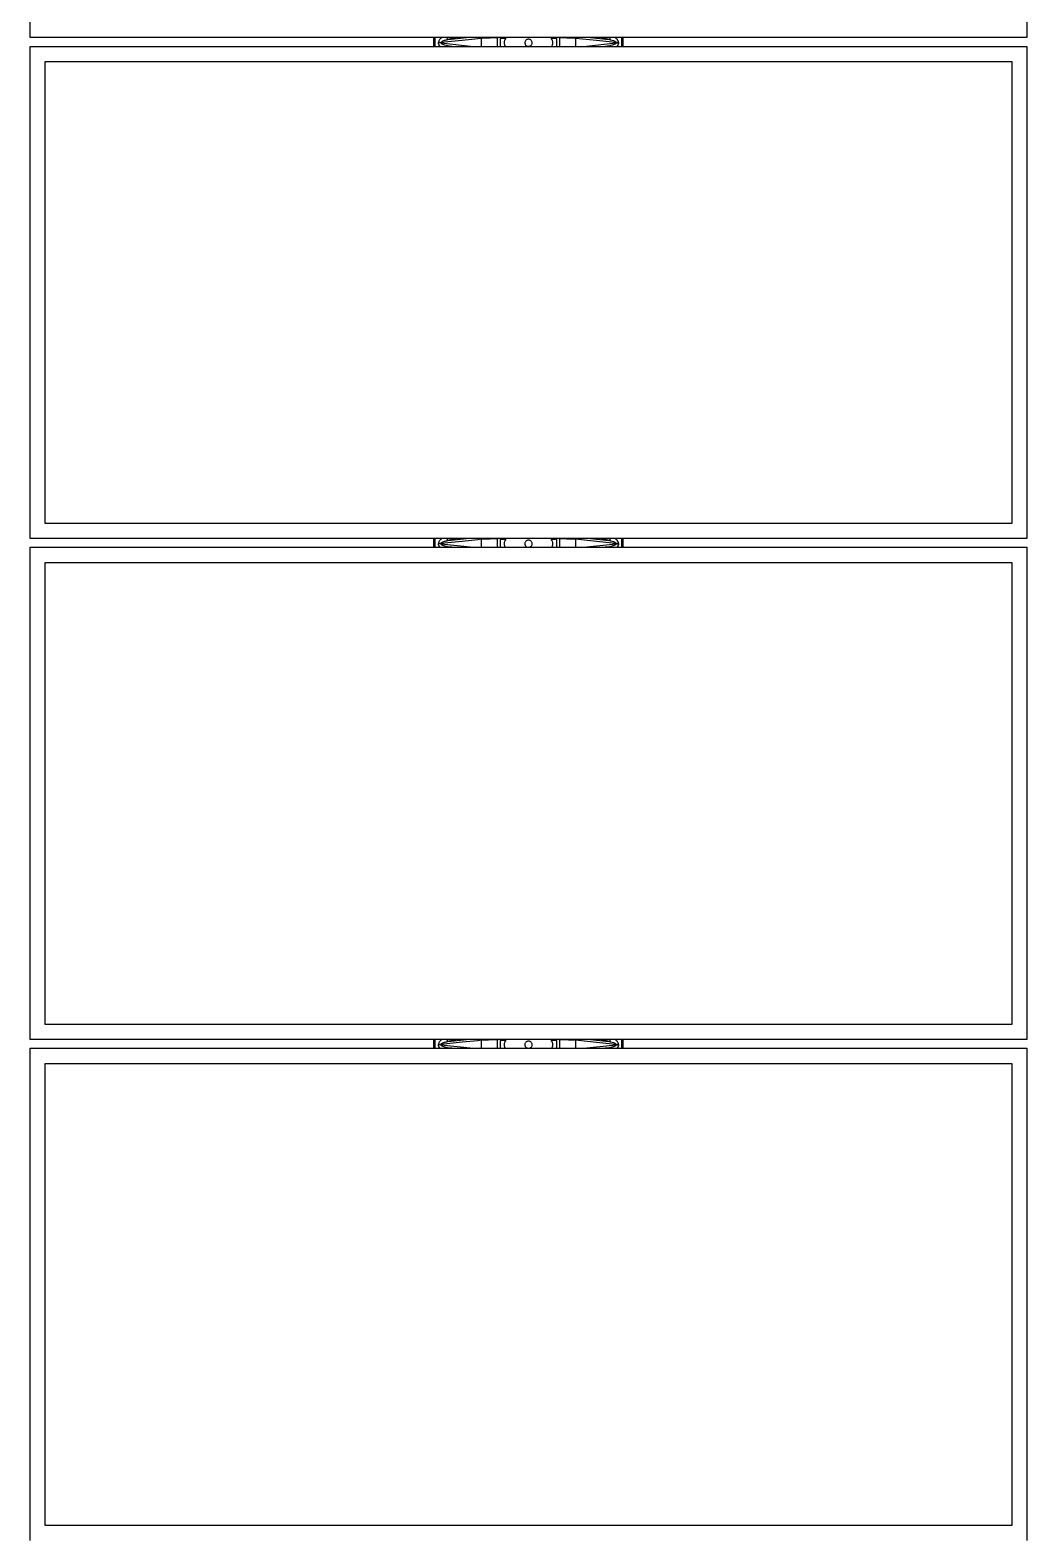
# Model space of a CAD drawing. Header units: inches. Extents: x -1851 to 6314, y -1304 to 4687.
# Drawn here: x 423.5 to 514.1, y 2967.3 to 3103.9 of the extents above; entities that cross this region are included whole.
import ezdxf

# ---------------------------------------------------------------- set-up
doc = ezdxf.new("R2010")
doc.units = ezdxf.units.IN
doc.header["$MEASUREMENT"] = 0

# ---------------------------------------------------------------- blocks, each defined once
blk = doc.blocks.new('2.4.20_7-7_Mid Plan View')
at = {"color": 7, "linetype": 'Continuous', "lineweight": 25}
for p, q in [((4.3745, 1.15), (5.5105, 1.15)), ((5.5105, 1.15), (5.5105, -1.15)), ((5.5305, 1.15), (6.6665, 1.15)), ((5.5305, -1.15), (5.5305, 1.15)), ((6.6665, 1.15), (6.6665, -1.15)), ((6.6865, 1.15), (7.8225, 1.15)), ((6.6865, -1.15), (6.6865, 1.15)), ((7.8225, 1.15), (7.8225, -1.15)), ((7.8426, 1.15), (8.9786, 1.15)), ((7.8426, -1.15), (7.8426, 1.15)), ((4.4095, -1.115), (4.4095, 1.115)), ((4.4095, 1.115), (5.4755, 1.115)), ((5.4755, 1.115), (5.4755, -1.115)), ((5.5655, -1.115), (5.5655, 1.115)), ((5.5655, 1.115), (6.6315, 1.115)), ((6.6315, 1.115), (6.6315, -1.115)), ((6.7215, 1.115), (7.7875, 1.115)), ((6.7215, -1.115), (6.7215, 1.115)), ((7.7875, 1.115), (7.7875, -1.115)), ((5.5105, 0.2186), (5.5305, 0.2186)), ((6.6665, 0.2186), (6.6865, 0.2186)), ((7.8225, 0.2186), (7.8426, 0.2186)), ((5.5184, 0.2076), (5.5191, 0.2076)), ((5.5184, 0.2019), (5.5184, 0.2076)), ((5.5191, 0.2019), (5.5184, 0.2019)), ((5.5191, 0.2076), (5.5191, 0.2019)), ((5.5284, 0.1757), (5.5259, 0.1872)), ((6.6744, 0.2076), (6.6751, 0.2076)), ((6.6744, 0.2019), (6.6744, 0.2076)), ((6.6751, 0.2019), (6.6744, 0.2019)), ((6.6751, 0.2076), (6.6751, 0.2019)), ((6.6844, 0.1757), (6.6819, 0.1872)), ((7.8304, 0.2076), (7.8311, 0.2076)), ((7.8304, 0.2019), (7.8304, 0.2076)), ((7.8311, 0.2019), (7.8304, 0.2019)), ((7.8311, 0.2076), (7.8311, 0.2019)), ((7.8405, 0.1757), (7.838, 0.1872)), ((5.5287, 0.072), (5.5105, 0.072)), ((5.5305, 0.0708), (5.5303, 0.0713)), ((6.6847, 0.072), (6.6665, 0.072)), ((6.6865, 0.0708), (6.6863, 0.0713)), ((7.8408, 0.072), (7.8225, 0.072)), ((7.8426, 0.0708), (7.8424, 0.0713)), ((5.5105, 0.0648), (5.5287, 0.0648)), ((5.5287, 0.0525), (5.5287, 0.0648)), ((5.5287, 0.0635), (5.5305, 0.0635)), ((6.6665, 0.0648), (6.6847, 0.0648)), ((6.6847, 0.0525), (6.6847, 0.0648)), ((6.6847, 0.0635), (6.6865, 0.0635)), ((7.8225, 0.0648), (7.8408, 0.0648)), ((7.8408, 0.0525), (7.8408, 0.0648)), ((7.8408, 0.0635), (7.8426, 0.0635)), ((5.5287, -0.0648), (5.5105, -0.0648)), ((5.5287, -0.0648), (5.5287, -0.0525)), ((5.5305, -0.0635), (5.5287, -0.0635)), ((6.6847, -0.0648), (6.6665, -0.0648)), ((6.6847, -0.0648), (6.6847, -0.0525)), ((6.6865, -0.0635), (6.6847, -0.0635)), ((7.8408, -0.0648), (7.8225, -0.0648)), ((7.8408, -0.0648), (7.8408, -0.0525)), ((7.8426, -0.0635), (7.8408, -0.0635)), ((5.5105, -0.072), (5.5287, -0.072)), ((5.5303, -0.0713), (5.5305, -0.0709)), ((6.6665, -0.072), (6.6847, -0.072)), ((6.6863, -0.0713), (6.6865, -0.0709)), ((7.8225, -0.072), (7.8408, -0.072)), ((7.8424, -0.0713), (7.8426, -0.0709)), ((5.5184, -0.2019), (5.5184, -0.2076)), ((5.5184, -0.2019), (5.5191, -0.2019)), ((5.5191, -0.2076), (5.5184, -0.2076)), ((5.5191, -0.2076), (5.5191, -0.2019)), ((5.5259, -0.1872), (5.5284, -0.1757)), ((6.6744, -0.2019), (6.6744, -0.2076)), ((6.6744, -0.2019), (6.6751, -0.2019)), ((6.6751, -0.2076), (6.6744, -0.2076)), ((6.6751, -0.2076), (6.6751, -0.2019)), ((6.6819, -0.1872), (6.6844, -0.1757)), ((7.8304, -0.2019), (7.8304, -0.2076)), ((7.8304, -0.2019), (7.8311, -0.2019)), ((7.8311, -0.2076), (7.8304, -0.2076)), ((7.8311, -0.2076), (7.8311, -0.2019)), ((7.838, -0.1872), (7.8405, -0.1757)), ((5.5105, -0.2186), (5.5305, -0.2186)), ((6.6665, -0.2186), (6.6865, -0.2186)), ((7.8225, -0.2186), (7.8426, -0.2186)), ((5.4755, -1.115), (4.4095, -1.115)), ((6.6315, -1.115), (5.5655, -1.115)), ((7.7875, -1.115), (6.7215, -1.115)), ((5.5105, -1.15), (4.3745, -1.15)), ((6.6665, -1.15), (5.5305, -1.15)), ((7.8225, -1.15), (6.6865, -1.15)), ((8.9786, -1.15), (7.8426, -1.15))]:
    blk.add_line(p, q, dxfattribs=at)
at = {"color": 8, "linetype": 'Continuous', "lineweight": 25}
for p, q in [((5.5105, 0.215), (5.5305, 0.215)), ((6.6665, 0.215), (6.6865, 0.215)), ((7.8225, 0.215), (7.8426, 0.215)), ((5.5184, 0.2019), (5.5105, 0.1267)), ((5.5116, 0.1872), (5.5105, 0.1824)), ((5.5105, 0.1769), (5.5116, 0.1872)), ((6.6744, 0.2019), (6.6665, 0.1267)), ((6.6676, 0.1872), (6.6665, 0.1824)), ((6.6665, 0.1769), (6.6676, 0.1872)), ((7.8304, 0.2019), (7.8225, 0.1267)), ((7.8236, 0.1872), (7.8225, 0.1824)), ((7.8225, 0.1769), (7.8236, 0.1872)), ((5.5105, 0.1081), (5.5289, 0.1081)), ((6.6665, 0.1081), (6.6849, 0.1081)), ((7.8225, 0.1081), (7.841, 0.1081)), ((5.5289, -0.1081), (5.5105, -0.1081)), ((5.5105, -0.1267), (5.5184, -0.2019)), ((6.6849, -0.1081), (6.6665, -0.1081)), ((6.6665, -0.1267), (6.6744, -0.2019)), ((7.841, -0.1081), (7.8225, -0.1081)), ((7.8225, -0.1267), (7.8304, -0.2019)), ((5.5116, -0.1872), (5.5105, -0.1769)), ((5.5105, -0.1824), (5.5116, -0.1872)), ((6.6676, -0.1872), (6.6665, -0.1769)), ((6.6665, -0.1824), (6.6676, -0.1872)), ((7.8236, -0.1872), (7.8225, -0.1769)), ((7.8225, -0.1824), (7.8236, -0.1872)), ((5.5105, -0.215), (5.5305, -0.215)), ((6.6665, -0.215), (6.6865, -0.215)), ((7.8225, -0.215), (7.8426, -0.215))]:
    blk.add_line(p, q, dxfattribs=at)
at = {"color": 8, "linetype": 'Continuous', "lineweight": 25, "flags": 128}
for points in [[(5.5116, 0.1872), (5.5112, 0.1873), (5.5106, 0.1874), (5.5105, 0.1874)], [(5.5305, 0.1882), (5.5302, 0.1882), (5.5289, 0.1879), (5.5278, 0.1876), (5.5269, 0.1874), (5.5263, 0.1873), (5.5259, 0.1872)], [(5.5259, 0.1872), (5.5268, 0.1782), (5.5305, 0.143)], [(5.5305, 0.1762), (5.5304, 0.1761), (5.5295, 0.1759), (5.5288, 0.1758), (5.5284, 0.1757)], [(6.6676, 0.1872), (6.6672, 0.1873), (6.6666, 0.1874), (6.6665, 0.1874)], [(6.6865, 0.1882), (6.6862, 0.1882), (6.6849, 0.1879), (6.6838, 0.1876), (6.6829, 0.1874), (6.6823, 0.1873), (6.6819, 0.1872)], [(6.6819, 0.1872), (6.6828, 0.1782), (6.6865, 0.143)], [(6.6865, 0.1762), (6.6864, 0.1761), (6.6855, 0.1759), (6.6848, 0.1758), (6.6844, 0.1757)], [(7.8426, 0.1882), (7.8423, 0.1882), (7.841, 0.1879), (7.8399, 0.1876), (7.839, 0.1874), (7.8384, 0.1873), (7.838, 0.1872)], [(7.838, 0.1872), (7.8389, 0.1782), (7.8426, 0.143)], [(7.8426, 0.1762), (7.8425, 0.1761), (7.8416, 0.1759), (7.8409, 0.1758), (7.8405, 0.1757)], [(5.5305, -0.143), (5.5268, -0.1782), (5.5259, -0.1872)], [(6.6865, -0.143), (6.6828, -0.1782), (6.6819, -0.1872)], [(7.8426, -0.143), (7.8389, -0.1782), (7.838, -0.1872)], [(5.5116, -0.1872), (5.5112, -0.1873), (5.5106, -0.1874), (5.5105, -0.1874)], [(5.5305, -0.1882), (5.5302, -0.1882), (5.5289, -0.1879), (5.5278, -0.1876), (5.5269, -0.1874), (5.5263, -0.1873), (5.5259, -0.1872)], [(5.5305, -0.1762), (5.5304, -0.1761), (5.5295, -0.1759), (5.5288, -0.1758), (5.5284, -0.1757)], [(6.6676, -0.1872), (6.6672, -0.1873), (6.6666, -0.1874), (6.6665, -0.1874)], [(6.6865, -0.1882), (6.6862, -0.1882), (6.6849, -0.1879), (6.6838, -0.1876), (6.6829, -0.1874), (6.6823, -0.1873), (6.6819, -0.1872)], [(6.6865, -0.1762), (6.6864, -0.1761), (6.6855, -0.1759), (6.6848, -0.1758), (6.6844, -0.1757)], [(7.8426, -0.1882), (7.8423, -0.1882), (7.841, -0.1879), (7.8399, -0.1876), (7.839, -0.1874), (7.8384, -0.1873), (7.838, -0.1872)], [(7.8426, -0.1762), (7.8425, -0.1761), (7.8416, -0.1759), (7.8409, -0.1758), (7.8405, -0.1757)]]:
    blk.add_lwpolyline(points, dxfattribs=at)
at = {"color": 7, "linetype": 'Continuous', "lineweight": 25, "flags": 128}
for points in [[(5.5289, 0.1081), (5.528, 0.117), (5.5242, 0.1529), (5.5191, 0.2019)], [(6.6849, 0.1081), (6.684, 0.117), (6.6802, 0.1529), (6.6751, 0.2019)], [(7.841, 0.1081), (7.8401, 0.117), (7.8363, 0.1529), (7.8311, 0.2019)], [(5.5191, -0.2019), (5.52, -0.1929), (5.5238, -0.157), (5.5289, -0.1081)], [(6.6751, -0.2019), (6.676, -0.1929), (6.6798, -0.157), (6.6849, -0.1081)], [(7.8311, -0.2019), (7.832, -0.1929), (7.8359, -0.157), (7.841, -0.1081)]]:
    blk.add_lwpolyline(points, dxfattribs=at)
at = {"color": 8, "linetype": 'Continuous', "lineweight": 25}
for centre, radius, start, end in [((7.9562, 0.7828), 0.6102, 257.3451, 257.4486), ((7.9623, -0.8103), 0.6384, 102.5529, 102.6519)]:
    blk.add_arc(centre, radius, start, end, dxfattribs=at)
at = {"color": 8, "linetype": 'Continuous', "lineweight": 25, "extrusion": (0, 0, -1)}
for centre, major_axis, start_param, end_param in [((5.5168, 0.1831), (-0.0026, -0.0244), 2.543886, 3.07755), ((6.6728, 0.1831), (-0.0026, -0.0244), 2.543886, 3.07755), ((7.8288, 0.1831), (-0.0026, -0.0244), 2.543886, 3.07755), ((5.5168, -0.1831), (0.0026, -0.0244), 0.064043, 0.597707), ((6.6728, -0.1831), (0.0026, -0.0244), 0.064043, 0.597707), ((7.8288, -0.1831), (0.0026, -0.0244), 0.064043, 0.597707)]:
    blk.add_ellipse(centre, major_axis=major_axis, ratio=0.611475, start_param=start_param, end_param=end_param, dxfattribs=at)
at = {"color": 7, "linetype": 'Continuous', "lineweight": 25, "extrusion": (0, 0, -1)}
for centre, major_axis, start_param, end_param in [((5.5168, 0.1831), (0.002, 0.0187), 4.899674, 6.219143), ((6.6728, 0.1831), (0.002, 0.0187), 4.899674, 6.219143), ((7.8288, 0.1831), (0.002, 0.0187), 4.899674, 6.219143), ((5.5168, -0.1831), (-0.002, 0.0187), 3.205635, 4.525104), ((6.6728, -0.1831), (-0.002, 0.0187), 3.205635, 4.525104), ((7.8288, -0.1831), (-0.002, 0.0187), 3.205635, 4.525104)]:
    blk.add_ellipse(centre, major_axis=major_axis, ratio=0.302481, start_param=start_param, end_param=end_param, dxfattribs=at)
at = {"color": 8, "linetype": 'Continuous', "lineweight": 25}
for points, knots in [([(5.5305, 0.1999), (5.5305, 0.1999), (5.53, 0.2009), (5.5286, 0.2026), (5.5262, 0.205), (5.5235, 0.2066), (5.521, 0.2074), (5.5197, 0.2075), (5.5191, 0.2076)], [0, 0, 0, 0, 0.006369, 0.231015, 0.455244, 0.725783, 0.862991, 1, 1, 1, 1]), ([(5.5305, 0.1651), (5.5303, 0.1667), (5.5297, 0.1701), (5.5289, 0.1737), (5.5284, 0.1757)], [0, 0, 0, 0, 0.450654, 1, 1, 1, 1]), ([(6.6865, 0.1999), (6.6865, 0.1999), (6.686, 0.2009), (6.6846, 0.2026), (6.6822, 0.205), (6.6795, 0.2066), (6.677, 0.2074), (6.6757, 0.2075), (6.6751, 0.2076)], [0, 0, 0, 0, 0.006369, 0.231015, 0.455244, 0.725783, 0.862991, 1, 1, 1, 1]), ([(6.6865, 0.1651), (6.6863, 0.1667), (6.6857, 0.1701), (6.6849, 0.1737), (6.6844, 0.1757)], [0, 0, 0, 0, 0.450654, 1, 1, 1, 1]), ([(7.8426, 0.1999), (7.8426, 0.1999), (7.8421, 0.2009), (7.8407, 0.2026), (7.8383, 0.205), (7.8355, 0.2066), (7.833, 0.2074), (7.8317, 0.2075), (7.8311, 0.2076)], [0, 0, 0, 0, 0.00637, 0.231021, 0.455232, 0.725807, 0.862987, 1, 1, 1, 1]), ([(7.8426, 0.1651), (7.8424, 0.1667), (7.8418, 0.1701), (7.841, 0.1737), (7.8405, 0.1757)], [0, 0, 0, 0, 0.450654, 1, 1, 1, 1]), ([(5.5284, -0.1757), (5.5289, -0.1738), (5.5296, -0.1702), (5.5302, -0.1667), (5.5305, -0.1651)], [0, 0, 0, 0, 0.529461, 1, 1, 1, 1]), ([(6.6844, -0.1757), (6.6849, -0.1738), (6.6856, -0.1702), (6.6862, -0.1667), (6.6865, -0.1651)], [0, 0, 0, 0, 0.529453, 1, 1, 1, 1]), ([(7.8405, -0.1757), (7.841, -0.1738), (7.8417, -0.1702), (7.8423, -0.1667), (7.8426, -0.1651)], [0, 0, 0, 0, 0.529453, 1, 1, 1, 1]), ([(5.5191, -0.2076), (5.5193, -0.2076), (5.5206, -0.2075), (5.5227, -0.207), (5.525, -0.2057), (5.527, -0.2043), (5.5287, -0.2024), (5.53, -0.2009), (5.5304, -0.2), (5.5305, -0.1998)], [0, 0, 0, 0, 0.046459, 0.2805, 0.437552, 0.594876, 0.781442, 0.9682, 1, 1, 1, 1]), ([(6.6751, -0.2076), (6.6753, -0.2076), (6.6766, -0.2075), (6.6787, -0.207), (6.681, -0.2057), (6.683, -0.2043), (6.6847, -0.2024), (6.686, -0.2009), (6.6864, -0.2), (6.6865, -0.1998)], [0, 0, 0, 0, 0.046459, 0.2805, 0.437552, 0.594876, 0.781442, 0.9682, 1, 1, 1, 1]), ([(7.8311, -0.2076), (7.8313, -0.2076), (7.8326, -0.2075), (7.8347, -0.207), (7.8371, -0.2057), (7.8391, -0.2043), (7.8408, -0.2024), (7.8421, -0.2009), (7.8425, -0.2), (7.8426, -0.1998)], [0, 0, 0, 0, 0.046427, 0.280474, 0.437558, 0.594887, 0.781456, 0.968199, 1, 1, 1, 1])]:
    blk.add_open_spline(points, degree=3, knots=knots, dxfattribs=at)
at = {"color": 7, "linetype": 'Continuous', "lineweight": 25}
for points, knots in [([(5.5191, 0.2019), (5.5193, 0.2018), (5.5199, 0.2017), (5.5209, 0.2009), (5.5224, 0.1989), (5.5238, 0.1958), (5.5249, 0.192), (5.5255, 0.1892), (5.5258, 0.1876), (5.5259, 0.1872)], [0, 0, 0, 0, 0.045608, 0.097561, 0.223963, 0.478119, 0.704069, 0.930179, 1, 1, 1, 1]), ([(6.6751, 0.2019), (6.6753, 0.2018), (6.6759, 0.2017), (6.6769, 0.2009), (6.6784, 0.1989), (6.6798, 0.1958), (6.6809, 0.192), (6.6815, 0.1892), (6.6818, 0.1876), (6.6819, 0.1872)], [0, 0, 0, 0, 0.045608, 0.09754, 0.22396, 0.478107, 0.704066, 0.930179, 1, 1, 1, 1]), ([(7.8311, 0.2019), (7.8313, 0.2018), (7.8319, 0.2017), (7.8329, 0.2009), (7.8344, 0.1989), (7.8359, 0.1958), (7.837, 0.192), (7.8376, 0.1892), (7.8379, 0.1876), (7.838, 0.1872)], [0, 0, 0, 0, 0.045609, 0.097521, 0.223942, 0.478093, 0.704056, 0.930177, 1, 1, 1, 1]), ([(5.5289, 0.108), (5.5289, 0.108), (5.5289, 0.108), (5.529, 0.108), (5.529, 0.108), (5.5291, 0.1079), (5.5297, 0.1079), (5.5302, 0.1078), (5.5305, 0.1078)], [0, 0, 0, 0, 0.02227, 0.037108, 0.060939, 0.100907, 0.316403, 1, 1, 1, 1]), ([(5.5303, 0.0713), (5.5302, 0.0718), (5.5301, 0.0744), (5.53, 0.0791), (5.5297, 0.0856), (5.5295, 0.0923), (5.5293, 0.0984), (5.5291, 0.1036), (5.529, 0.1066), (5.5289, 0.108)], [0, 0, 0, 0, 0.038746, 0.197213, 0.355682, 0.541629, 0.727576, 0.86379, 1, 1, 1, 1]), ([(6.6849, 0.108), (6.6849, 0.108), (6.6849, 0.108), (6.685, 0.108), (6.685, 0.108), (6.6851, 0.1079), (6.6857, 0.1079), (6.6862, 0.1078), (6.6865, 0.1078)], [0, 0, 0, 0, 0.022386, 0.037222, 0.060828, 0.100788, 0.316245, 1, 1, 1, 1]), ([(6.6863, 0.0713), (6.6862, 0.0718), (6.6861, 0.0744), (6.686, 0.0791), (6.6857, 0.0856), (6.6855, 0.0923), (6.6853, 0.0984), (6.6851, 0.1036), (6.685, 0.1066), (6.6849, 0.108)], [0, 0, 0, 0, 0.038746, 0.197213, 0.355681, 0.54163, 0.727577, 0.86379, 1, 1, 1, 1]), ([(7.841, 0.108), (7.841, 0.108), (7.841, 0.108), (7.8411, 0.108), (7.8411, 0.108), (7.8412, 0.1079), (7.8418, 0.1079), (7.8423, 0.1078), (7.8426, 0.1078)], [0, 0, 0, 0, 0.0222693, 0.0371074, 0.060938, 0.1006466, 0.3161375, 1, 1, 1, 1]), ([(7.8424, 0.0713), (7.8423, 0.0718), (7.8422, 0.0744), (7.8421, 0.0791), (7.8418, 0.0856), (7.8416, 0.0923), (7.8414, 0.0984), (7.8412, 0.1036), (7.8411, 0.1066), (7.841, 0.108)], [0, 0, 0, 0, 0.038745, 0.197213, 0.355681, 0.541629, 0.727577, 0.86379, 1, 1, 1, 1]), ([(5.5303, 0.0713), (5.5301, 0.0715), (5.5298, 0.0718), (5.5292, 0.072), (5.5289, 0.072), (5.5287, 0.072)], [0, 0, 0, 0, 0.390088, 0.780372, 1, 1, 1, 1]), ([(6.6863, 0.0713), (6.6861, 0.0715), (6.6858, 0.0718), (6.6852, 0.072), (6.6849, 0.072), (6.6847, 0.072)], [0, 0, 0, 0, 0.390088, 0.780372, 1, 1, 1, 1]), ([(7.8424, 0.0713), (7.8422, 0.0715), (7.8419, 0.0718), (7.8413, 0.072), (7.841, 0.072), (7.8408, 0.072)], [0, 0, 0, 0, 0.390189, 0.780315, 1, 1, 1, 1]), ([(5.5279, 0.0528), (5.5274, 0.0532), (5.5263, 0.0541), (5.5242, 0.0552), (5.5217, 0.056), (5.5189, 0.0563), (5.5159, 0.056), (5.5134, 0.0552), (5.5116, 0.0543), (5.5108, 0.0537), (5.5105, 0.0535)], [0, 0, 0, 0, 0.130878, 0.261474, 0.397673, 0.535155, 0.655626, 0.809112, 0.93504, 1, 1, 1, 1]), ([(5.5279, 0.0528), (5.528, 0.0527), (5.5282, 0.0525), (5.5286, 0.0524), (5.529, 0.0523), (5.5294, 0.0524), (5.5297, 0.0525), (5.5302, 0.0527), (5.5305, 0.053), (5.5305, 0.0532), (5.5305, 0.0533)], [0, 0, 0, 0, 0.1543471, 0.2686683, 0.3648483, 0.4611619, 0.5561865, 0.707671, 0.9473117, 1, 1, 1, 1]), ([(6.6839, 0.0528), (6.6834, 0.0532), (6.6823, 0.0541), (6.6802, 0.0552), (6.6777, 0.056), (6.6749, 0.0563), (6.6719, 0.056), (6.6694, 0.0552), (6.6676, 0.0543), (6.6668, 0.0537), (6.6665, 0.0535)], [0, 0, 0, 0, 0.130892, 0.261473, 0.397692, 0.535152, 0.655624, 0.809111, 0.93504, 1, 1, 1, 1]), ([(6.6839, 0.0528), (6.684, 0.0527), (6.6842, 0.0525), (6.6846, 0.0524), (6.685, 0.0523), (6.6854, 0.0524), (6.6857, 0.0525), (6.6862, 0.0527), (6.6865, 0.053), (6.6865, 0.0532), (6.6865, 0.0533)], [0, 0, 0, 0, 0.154263, 0.268699, 0.364753, 0.461069, 0.556211, 0.707605, 0.947311, 1, 1, 1, 1]), ([(7.84, 0.0528), (7.8395, 0.0532), (7.8384, 0.0541), (7.8363, 0.0552), (7.8337, 0.056), (7.8309, 0.0563), (7.8279, 0.056), (7.8254, 0.0552), (7.8236, 0.0543), (7.8228, 0.0537), (7.8225, 0.0535)], [0, 0, 0, 0, 0.130905, 0.261486, 0.397686, 0.535189, 0.655639, 0.809125, 0.935053, 1, 1, 1, 1]), ([(7.84, 0.0528), (7.8401, 0.0527), (7.8403, 0.0525), (7.8407, 0.0524), (7.8411, 0.0523), (7.8415, 0.0524), (7.8418, 0.0525), (7.8423, 0.0527), (7.8426, 0.053), (7.8426, 0.0532), (7.8426, 0.0533)], [0, 0, 0, 0, 0.154271, 0.2686, 0.364787, 0.460979, 0.556242, 0.707551, 0.947329, 1, 1, 1, 1]), ([(5.5178, 0.0085), (5.5187, 0.0085), (5.5206, 0.0086), (5.5232, 0.0074), (5.5253, 0.0055), (5.5266, 0.0029), (5.5271, 0), (5.5266, -0.0028), (5.5253, -0.0054), (5.5232, -0.0074), (5.5206, -0.0085), (5.5178, -0.0087), (5.5151, -0.0079), (5.5129, -0.0062), (5.5112, -0.0038), (5.5104, -0.001), (5.5106, 0.0019), (5.5116, 0.0046), (5.5135, 0.0068), (5.5156, 0.0081), (5.5172, 0.0084), (5.5178, 0.0085)], [0, 0, 0, 0, 0.052104, 0.104545, 0.157916, 0.212374, 0.26715, 0.321522, 0.375411, 0.428945, 0.481966, 0.534336, 0.586539, 0.639501, 0.693645, 0.748418, 0.802968, 0.856999, 0.910659, 0.96389, 1, 1, 1, 1]), ([(6.6738, 0.0085), (6.6747, 0.0085), (6.6766, 0.0086), (6.6792, 0.0074), (6.6813, 0.0055), (6.6826, 0.0029), (6.6831, 0), (6.6826, -0.0028), (6.6813, -0.0054), (6.6792, -0.0074), (6.6766, -0.0085), (6.6738, -0.0087), (6.6711, -0.0079), (6.6689, -0.0062), (6.6672, -0.0038), (6.6664, -0.001), (6.6666, 0.0019), (6.6676, 0.0046), (6.6695, 0.0068), (6.6716, 0.0081), (6.6732, 0.0084), (6.6738, 0.0085)], [0, 0, 0, 0, 0.052104, 0.104544, 0.157915, 0.212373, 0.267149, 0.32152, 0.375409, 0.428943, 0.481971, 0.534332, 0.586535, 0.639504, 0.693643, 0.748416, 0.802965, 0.856999, 0.910658, 0.963881, 1, 1, 1, 1]), ([(7.8298, 0.0085), (7.8307, 0.0085), (7.8326, 0.0086), (7.8352, 0.0074), (7.8374, 0.0055), (7.8387, 0.0029), (7.8392, 0), (7.8387, -0.0028), (7.8374, -0.0054), (7.8352, -0.0074), (7.8326, -0.0085), (7.8298, -0.0087), (7.8271, -0.0079), (7.8249, -0.0062), (7.8232, -0.0038), (7.8224, -0.001), (7.8226, 0.0019), (7.8236, 0.0046), (7.8255, 0.0068), (7.8276, 0.0081), (7.8292, 0.0084), (7.8298, 0.0085)], [0, 0, 0, 0, 0.052094, 0.104543, 0.157907, 0.212365, 0.26714, 0.32151, 0.375402, 0.42893, 0.481966, 0.534318, 0.586529, 0.63949, 0.693639, 0.74841, 0.802959, 0.856996, 0.910643, 0.963882, 1, 1, 1, 1]), ([(5.5105, -0.0535), (5.5107, -0.0537), (5.5117, -0.0544), (5.5133, -0.0552), (5.5154, -0.0558), (5.517, -0.0561), (5.5191, -0.0563), (5.5216, -0.056), (5.5241, -0.0552), (5.5262, -0.0541), (5.5274, -0.0532), (5.5279, -0.0528), (5.5279, -0.0528)], [0, 0, 0, 0, 0.052244, 0.218743, 0.30333, 0.387701, 0.463496, 0.585121, 0.74063, 0.868332, 0.996315, 1, 1, 1, 1]), ([(5.5305, -0.0533), (5.5305, -0.0533), (5.5305, -0.053), (5.5301, -0.0527), (5.5298, -0.0525), (5.5293, -0.0524), (5.5289, -0.0523), (5.5285, -0.0524), (5.5282, -0.0526), (5.528, -0.0527), (5.5279, -0.0528)], [0, 0, 0, 0, 0.119092, 0.292645, 0.467791, 0.568759, 0.670277, 0.761381, 0.8828, 1, 1, 1, 1]), ([(6.6665, -0.0535), (6.6667, -0.0537), (6.6677, -0.0544), (6.6693, -0.0552), (6.6714, -0.0558), (6.673, -0.0561), (6.6751, -0.0563), (6.6776, -0.056), (6.6801, -0.0552), (6.6822, -0.0541), (6.6834, -0.0532), (6.6839, -0.0528), (6.6839, -0.0528)], [0, 0, 0, 0, 0.052244, 0.218728, 0.303334, 0.387706, 0.463479, 0.585126, 0.740617, 0.868319, 0.996302, 1, 1, 1, 1]), ([(6.6865, -0.0533), (6.6865, -0.0533), (6.6865, -0.053), (6.6861, -0.0527), (6.6858, -0.0525), (6.6853, -0.0524), (6.6849, -0.0523), (6.6845, -0.0524), (6.6842, -0.0526), (6.684, -0.0527), (6.6839, -0.0528)], [0, 0, 0, 0, 0.119092, 0.292707, 0.467764, 0.568733, 0.670252, 0.761357, 0.88288, 1, 1, 1, 1]), ([(7.8225, -0.0535), (7.8227, -0.0537), (7.8237, -0.0544), (7.8253, -0.0552), (7.8274, -0.0558), (7.829, -0.0561), (7.8311, -0.0563), (7.8336, -0.056), (7.8362, -0.0552), (7.8383, -0.0541), (7.8395, -0.0532), (7.84, -0.0528), (7.84, -0.0528)], [0, 0, 0, 0, 0.05223, 0.218714, 0.303339, 0.38771, 0.463483, 0.585129, 0.74062, 0.868306, 0.996302, 1, 1, 1, 1]), ([(7.8426, -0.0533), (7.8426, -0.0533), (7.8426, -0.053), (7.8422, -0.0527), (7.8419, -0.0525), (7.8414, -0.0524), (7.841, -0.0523), (7.8406, -0.0524), (7.8403, -0.0526), (7.8401, -0.0527), (7.84, -0.0528)], [0, 0, 0, 0, 0.119096, 0.292714, 0.467688, 0.56866, 0.670306, 0.761534, 0.882958, 1, 1, 1, 1]), ([(5.5287, -0.072), (5.529, -0.072), (5.5294, -0.0719), (5.5299, -0.0716), (5.5302, -0.0714), (5.5303, -0.0713)], [0, 0, 0, 0, 0.386552, 0.772854, 1, 1, 1, 1]), ([(5.5289, -0.108), (5.529, -0.1066), (5.5291, -0.1036), (5.5293, -0.0983), (5.5295, -0.0923), (5.5297, -0.0856), (5.53, -0.0791), (5.5301, -0.0744), (5.5302, -0.0718), (5.5303, -0.0713)], [0, 0, 0, 0, 0.136281, 0.272564, 0.458441, 0.644319, 0.802794, 0.961268, 1, 1, 1, 1]), ([(6.6847, -0.072), (6.685, -0.072), (6.6854, -0.0719), (6.6859, -0.0716), (6.6862, -0.0714), (6.6863, -0.0713)], [0, 0, 0, 0, 0.386291, 0.772847, 1, 1, 1, 1]), ([(6.6849, -0.108), (6.685, -0.1066), (6.6851, -0.1036), (6.6853, -0.0983), (6.6855, -0.0923), (6.6857, -0.0856), (6.686, -0.0791), (6.6861, -0.0744), (6.6862, -0.0718), (6.6863, -0.0713)], [0, 0, 0, 0, 0.136281, 0.272564, 0.458441, 0.644319, 0.802794, 0.961268, 1, 1, 1, 1]), ([(7.8408, -0.072), (7.8411, -0.072), (7.8415, -0.0719), (7.842, -0.0716), (7.8423, -0.0714), (7.8424, -0.0713)], [0, 0, 0, 0, 0.386368, 0.773001, 1, 1, 1, 1]), ([(7.841, -0.108), (7.8411, -0.1066), (7.8412, -0.1036), (7.8414, -0.0983), (7.8416, -0.0923), (7.8418, -0.0856), (7.8421, -0.0791), (7.8422, -0.0744), (7.8423, -0.0718), (7.8424, -0.0713)], [0, 0, 0, 0, 0.136281, 0.272564, 0.458441, 0.644319, 0.802794, 0.961268, 1, 1, 1, 1]), ([(5.5305, -0.1078), (5.5303, -0.1078), (5.5299, -0.1078), (5.5295, -0.1079), (5.5292, -0.1079), (5.5291, -0.1079), (5.529, -0.108), (5.529, -0.108), (5.5289, -0.108), (5.5289, -0.108), (5.5289, -0.108)], [0, 0, 0, 0, 0.40025, 0.683475, 0.825838, 0.899147, 0.939093, 0.962912, 0.977742, 1, 1, 1, 1]), ([(6.6865, -0.1078), (6.6863, -0.1078), (6.6859, -0.1078), (6.6855, -0.1079), (6.6852, -0.1079), (6.6851, -0.1079), (6.685, -0.108), (6.685, -0.108), (6.6849, -0.108), (6.6849, -0.108), (6.6849, -0.108)], [0, 0, 0, 0, 0.400178, 0.683354, 0.825691, 0.899266, 0.939205, 0.962798, 0.977626, 1, 1, 1, 1]), ([(7.8426, -0.1078), (7.8424, -0.1078), (7.842, -0.1078), (7.8416, -0.1079), (7.8413, -0.1079), (7.8412, -0.1079), (7.8411, -0.108), (7.8411, -0.108), (7.841, -0.108), (7.841, -0.108), (7.841, -0.108)], [0, 0, 0, 0, 0.399963, 0.683468, 0.825542, 0.899407, 0.939095, 0.962912, 0.977743, 1, 1, 1, 1]), ([(5.5259, -0.1872), (5.5257, -0.1881), (5.5252, -0.191), (5.5241, -0.195), (5.5224, -0.1988), (5.5211, -0.2007), (5.52, -0.2016), (5.5194, -0.2018), (5.5192, -0.2019), (5.5191, -0.2019)], [0, 0, 0, 0, 0.159804, 0.534667, 0.748508, 0.898923, 0.951772, 0.985234, 1, 1, 1, 1]), ([(6.6819, -0.1872), (6.6817, -0.1881), (6.6812, -0.191), (6.6801, -0.195), (6.6784, -0.1988), (6.6771, -0.2007), (6.676, -0.2016), (6.6754, -0.2018), (6.6752, -0.2019), (6.6751, -0.2019)], [0, 0, 0, 0, 0.159804, 0.534668, 0.748509, 0.898924, 0.951774, 0.98526, 1, 1, 1, 1]), ([(7.838, -0.1872), (7.8378, -0.1881), (7.8373, -0.191), (7.8362, -0.195), (7.8344, -0.1988), (7.8331, -0.2007), (7.832, -0.2016), (7.8314, -0.2018), (7.8312, -0.2019), (7.8311, -0.2019)], [0, 0, 0, 0, 0.159807, 0.534685, 0.748529, 0.898947, 0.951797, 0.985259, 1, 1, 1, 1])]:
    blk.add_open_spline(points, degree=3, knots=knots, dxfattribs=at)

msp = doc.modelspace()

# ---------------------------------------------------------------- block references
at = {"xscale": 39.37008, "yscale": 39.37008, "zscale": 39.37008, "rotation": 90}
msp.add_blockref('2.4.20_7-7_Mid Plan View', (468.81365, 2794.40906), dxfattribs=at)

doc.saveas('drawing.dxf')
